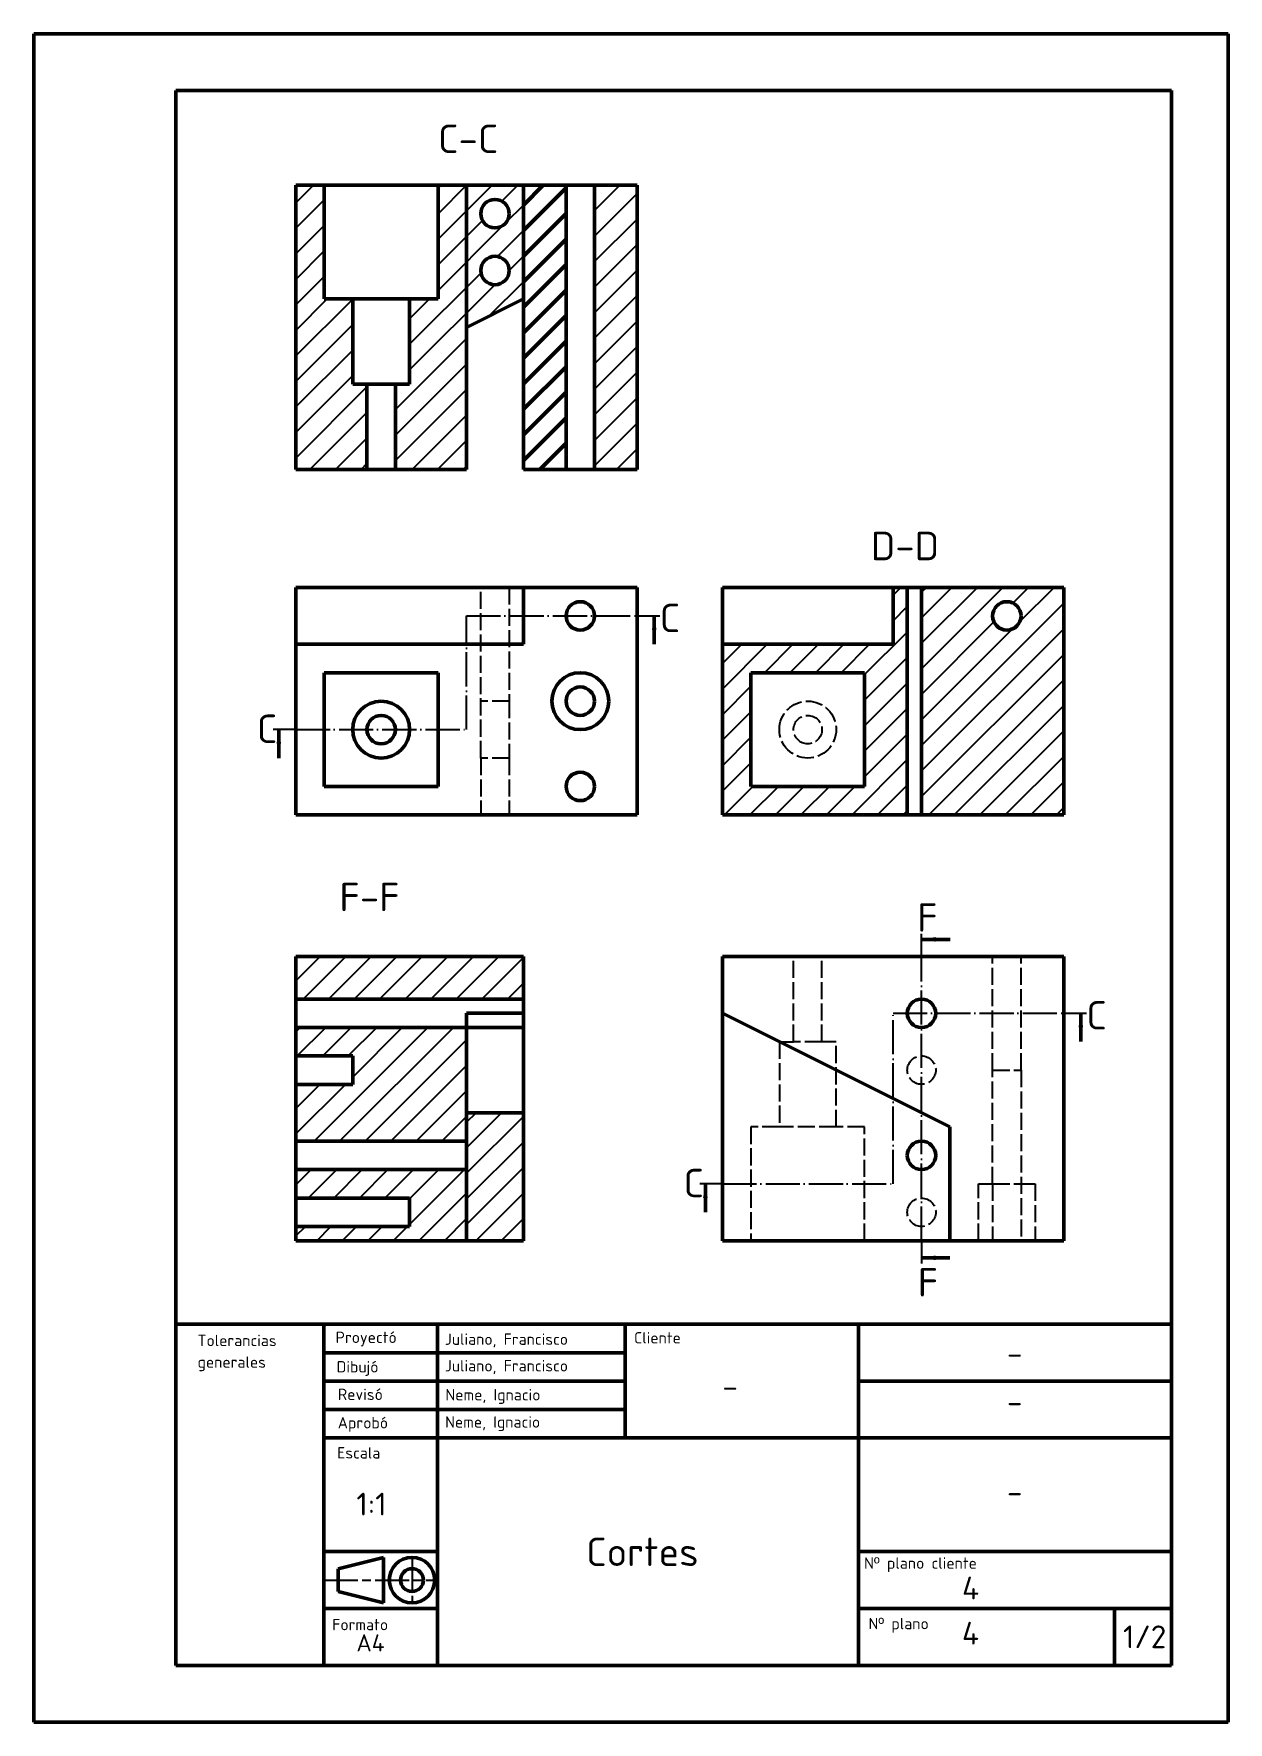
# Model space of a CAD drawing. Header units: millimetres. Extents: x 2667 to 2877, y 1860 to 2157.
import ezdxf

# ---------------------------------------------------------------- set-up
doc = ezdxf.new("R2010")
doc.units = ezdxf.units.MM
doc.header["$LTSCALE"] = 0.25
for name, pattern in [('ACAD_ISO02W100', [15, 12, -3]), ('ACAD_ISO04W100', [30, 24, -3, 0, -3]), ('ACAD_ISO08W100', [36, 24, -3, 6, -3]), ('CENTRO', [50.8, 31.75, -6.35, 6.35, -6.35])]:
    doc.linetypes.add(name, pattern=pattern)
doc.layers.get('0').update_dxf_attribs({"lineweight": 50})
doc.layers.add('Capa1', color=7, linetype='Continuous')
doc.layers.add('capaCotas', color=7, linetype='Continuous', lineweight=25)
doc.styles.get("Standard").update_dxf_attribs({"font": 'isocpeur.ttf', "height": 2})
doc.dimstyles.new('ISO-25', dxfattribs={"dimtxt": 2, "dimasz": 2.5, "dimexe": 2, "dimexo": 0.625, "dimtad": 1, "dimlfac": 0.666667, "dimtxsty": 'Standard', "dimcen": 2.5, "dimclrt": 256, "dimadec": 0, "dimazin": 0, "dimtfac": 1, "dimtmove": 0, "dimatfit": 3, "dimfxl": 1, "dimtfillclr": 256, "dimlwd": -1, "dimlwe": -1, "dimarcsym": 0})
pattern_1 = [(45, (-75, 3e-05), (-2.245064, 2.245064), [])]

msp = doc.modelspace()

# ---------------------------------------------------------------- hatches: boundary and pattern name
h = msp.add_hatch()
h.set_pattern_fill('ANSI31', color=256)
h.set_pattern_definition(pattern_1)
h.paths.add_polyline_path([(2760.32, 2130.85), (2752.82, 2130.85), (2752.82, 2110.85), (2752.82, 2080.85), (2760.32, 2080.85)])
at = {"layer": 'capaCotas'}
h = msp.add_hatch(dxfattribs=at)
h.set_pattern_fill('ANSI31', color=256)
h.set_pattern_definition(pattern_1)
h.paths.add_polyline_path([(2722.82, 2110.85), (2717.82, 2110.85), (2717.82, 2130.85), (2712.82, 2130.85), (2712.82, 2080.85), (2725.32, 2080.85), (2725.32, 2095.85), (2722.82, 2095.85)])
h.paths.add_polyline_path([(2742.82, 2115.85), (2742.82, 2130.85), (2737.82, 2130.85), (2737.82, 2110.85), (2732.82, 2110.85), (2732.82, 2095.85), (2730.32, 2095.85), (2730.32, 2080.85), (2742.82, 2080.85)])
h.paths.add_polyline_path([(2752.82, 2130.85), (2742.82, 2130.85), (2742.82, 2115.85), (2742.82, 2105.85), (2752.82, 2110.85)])
edge = h.paths.add_edge_path(flags=16)
edge.add_ellipse((2747.82, 2115.85), major_axis=(2.5, 0), ratio=1, start_angle=0, end_angle=360)
edge = h.paths.add_edge_path(flags=16)
edge.add_ellipse((2747.82, 2125.85), major_axis=(2.5, 0), ratio=1, start_angle=0, end_angle=360)
h = msp.add_hatch(dxfattribs=at)
h.set_pattern_fill('ANSI31', color=256)
h.set_pattern_definition(pattern_1)
h.paths.add_polyline_path([(2772.82, 2130.85), (2765.32, 2130.85), (2765.32, 2080.85), (2772.82, 2080.85)])
h = msp.add_hatch(dxfattribs=at)
h.set_pattern_fill('ANSI31', color=256)
h.set_pattern_definition([(45, (-2e-12, 4.2474), (-2.245064, 2.245064), [])])
h.paths.add_polyline_path([(2822.82, 2020.1), (2847.82, 2020.1), (2847.82, 2060.1), (2822.82, 2060.1)])
edge = h.paths.add_edge_path(flags=16)
edge.add_ellipse((2837.82, 2055.1), major_axis=(2.5, 0), ratio=1, start_angle=0, end_angle=360)
h.paths.add_polyline_path([(2820.32, 2060.1), (2817.82, 2060.1), (2817.82, 2050.1), (2787.82, 2050.1), (2787.82, 2020.1), (2820.32, 2020.1)])
h.paths.add_polyline_path([(2812.82, 2025.1), (2792.82, 2025.1), (2792.82, 2045.1), (2812.82, 2045.1)], flags=16)
edge = h.paths.add_edge_path(flags=0)
edge.add_ellipse((2802.82, 2035.1), major_axis=(-5, 0), ratio=1, start_angle=0, end_angle=360)
edge = h.paths.add_edge_path(flags=0)
edge.add_ellipse((2802.82, 2035.1), major_axis=(0, -2.5), ratio=1, start_angle=0, end_angle=360)
h = msp.add_hatch(dxfattribs=at)
h.set_pattern_fill('ANSI31', color=256)
h.set_pattern_definition([(45, (-10, 0), (-2.245064, 2.245064), [])])
h.paths.add_polyline_path([(2722.82, 1972.7), (2712.82, 1972.7), (2712.82, 1962.7), (2742.82, 1962.7), (2742.82, 1982.7), (2712.82, 1982.7), (2712.82, 1977.7), (2722.82, 1977.7)])
h.paths.add_polyline_path([(2712.82, 1957.7), (2712.82, 1952.7), (2732.82, 1952.7), (2732.82, 1947.7), (2712.82, 1947.7), (2712.82, 1945.2), (2742.82, 1945.2), (2742.82, 1957.7)])
h.paths.add_polyline_path([(2752.82, 1987.7), (2752.82, 1995.2), (2712.82, 1995.2), (2712.82, 1987.7)])
at = {"layer": 'capaCotas', "linetype": 'ACAD_ISO04W100'}
h = msp.add_hatch(dxfattribs=at)
h.set_pattern_fill('ANSI31', color=256)
h.paths.add_polyline_path([(2752.82, 1967.7), (2742.82, 1967.7), (2742.82, 1945.2), (2752.82, 1945.2)])

# ---------------------------------------------------------------- linework, layer by layer
for p, q in [((2876.74, 2157.5), (2666.74, 2157.5)), ((2666.74, 2157.5), (2666.74, 1860.5)), ((2876.74, 2157.5), (2876.74, 1860.5)), ((2866.74, 2147.5), (2691.74, 2147.5)), ((2691.74, 2147.5), (2691.74, 1870.5)), ((2866.74, 2147.5), (2866.74, 1870.5)), ((2712.82, 2130.85), (2742.82, 2130.85)), ((2712.82, 2130.85), (2712.82, 2080.85)), ((2717.82, 2130.85), (2717.82, 2110.85)), ((2737.82, 2110.85), (2737.82, 2130.85)), ((2742.82, 2115.85), (2742.82, 2130.85)), ((2742.82, 2130.85), (2772.82, 2130.85)), ((2752.82, 2130.85), (2752.82, 2110.85)), ((2765.32, 2130.85), (2760.32, 2130.85)), ((2760.32, 2130.85), (2760.32, 2080.85)), ((2772.82, 2130.85), (2765.32, 2130.85)), ((2765.32, 2130.85), (2765.32, 2080.85)), ((2772.82, 2080.85), (2772.82, 2130.85)), ((2742.82, 2115.85), (2742.82, 2080.85)), ((2717.82, 2110.85), (2722.82, 2110.85)), ((2722.82, 2110.85), (2722.82, 2095.85)), ((2722.82, 2110.85), (2732.82, 2110.85)), ((2732.82, 2095.85), (2732.82, 2110.85)), ((2732.82, 2110.85), (2737.82, 2110.85)), ((2742.82, 2105.85), (2752.82, 2110.85)), ((2752.82, 2110.85), (2752.82, 2080.85)), ((2722.82, 2095.85), (2725.32, 2095.85)), ((2725.32, 2095.85), (2725.32, 2080.85)), ((2725.32, 2095.85), (2730.32, 2095.85)), ((2730.32, 2095.85), (2730.32, 2080.85)), ((2730.32, 2095.85), (2732.82, 2095.85)), ((2712.82, 2080.85), (2742.82, 2080.85)), ((2752.82, 2080.85), (2772.82, 2080.85)), ((2712.82, 2060.1), (2772.82, 2060.1)), ((2712.82, 2020.1), (2712.82, 2060.1)), ((2752.82, 2060.1), (2750.32, 2060.1)), ((2752.82, 2050.1), (2752.82, 2060.1)), ((2772.82, 2020.1), (2772.82, 2060.1)), ((2787.82, 2060.1), (2847.82, 2060.1)), ((2787.82, 2020.1), (2787.82, 2060.1)), ((2817.82, 2060.1), (2817.82, 2050.1)), ((2817.82, 2060.1), (2820.32, 2060.1)), ((2820.32, 2060.1), (2820.32, 2020.1)), ((2822.82, 2020.1), (2822.82, 2060.1)), ((2847.82, 2060.1), (2847.82, 2020.1)), ((2712.82, 2050.1), (2752.82, 2050.1)), ((2817.82, 2050.1), (2787.82, 2050.1)), ((2717.82, 2025.1), (2717.82, 2045.1)), ((2717.82, 2045.1), (2737.82, 2045.1)), ((2737.82, 2045.1), (2737.82, 2025.1)), ((2737.82, 2045.1), (2737.82, 2035.1)), ((2792.82, 2025.1), (2792.82, 2045.1)), ((2792.82, 2045.1), (2812.82, 2045.1)), ((2812.82, 2025.1), (2812.82, 2045.1)), ((2712.82, 2020.1), (2712.82, 2035.1)), ((2737.82, 2025.1), (2717.82, 2025.1)), ((2812.82, 2025.1), (2792.82, 2025.1)), ((2772.82, 2020.1), (2712.82, 2020.1)), ((2772.82, 2020.1), (2762.82, 2020.1)), ((2847.82, 2020.1), (2787.82, 2020.1)), ((2820.32, 2020.1), (2822.82, 2020.1)), ((2752.82, 1995.2), (2712.82, 1995.2)), ((2712.82, 1945.2), (2712.82, 1995.2)), ((2752.82, 1945.2), (2752.82, 1995.2)), ((2787.82, 1995.2), (2847.82, 1995.2)), ((2787.82, 1955.2), (2787.82, 1995.2)), ((2787.82, 1995.2), (2787.82, 1985.2)), ((2827.82, 1995.2), (2825.32, 1995.2)), ((2847.82, 1955.2), (2847.82, 1995.2)), ((2752.82, 1987.7), (2712.82, 1987.7)), ((2742.82, 1945.2), (2742.82, 1985.2)), ((2742.82, 1985.2), (2752.82, 1985.2)), ((2787.82, 1985.2), (2827.82, 1965.2)), ((2752.82, 1982.7), (2712.82, 1982.7)), ((2712.82, 1977.7), (2722.82, 1977.7)), ((2722.82, 1977.7), (2722.82, 1972.7)), ((2722.82, 1972.7), (2712.82, 1972.7)), ((2712.82, 1972.7), (2712.82, 1962.7)), ((2752.82, 1967.7), (2742.82, 1967.7)), ((2752.82, 1945.2), (2752.82, 1965.2)), ((2827.82, 1945.2), (2827.82, 1965.2)), ((2712.82, 1962.7), (2742.82, 1962.7)), ((2712.82, 1962.7), (2712.82, 1957.7)), ((2742.82, 1957.7), (2742.82, 1962.7)), ((2712.82, 1957.7), (2742.82, 1957.7)), ((2712.82, 1957.7), (2712.82, 1952.7)), ((2752.82, 1957.6), (2752.82, 1952.6)), ((2787.82, 1955.2), (2787.82, 1945.2)), ((2847.82, 1945.2), (2847.82, 1955.2)), ((2712.82, 1952.7), (2732.82, 1952.7)), ((2732.82, 1952.7), (2732.82, 1947.7)), ((2732.82, 1947.7), (2712.82, 1947.7)), ((2712.82, 1945.2), (2752.82, 1945.2)), ((2752.82, 1945.2), (2742.82, 1945.2)), ((2787.82, 1945.2), (2827.82, 1945.2)), ((2787.82, 1945.2), (2792.82, 1945.2)), ((2827.82, 1945.2), (2822.82, 1945.2)), ((2827.82, 1945.2), (2847.82, 1945.2)), ((2827.82, 1945.2), (2832.82, 1945.2)), ((2691.74, 1930.5), (2866.74, 1930.5)), ((2717.74, 1920.5), (2717.74, 1930.5)), ((2737.74, 1920.5), (2737.74, 1930.5)), ((2770.74, 1915.5), (2770.74, 1930.5)), ((2801.74, 1930.5), (2811.74, 1930.5)), ((2811.74, 1930.5), (2811.74, 1870.5)), ((2717.74, 1925.5), (2760.74, 1925.5)), ((2760.74, 1925.5), (2770.74, 1925.5)), ((2717.74, 1920.5), (2760.74, 1920.5)), ((2717.74, 1920.5), (2717.74, 1870.5)), ((2737.74, 1920.5), (2737.74, 1870.5)), ((2760.74, 1920.5), (2770.74, 1920.5)), ((2866.74, 1920.5), (2811.74, 1920.5)), ((2717.74, 1915.5), (2760.74, 1915.5)), ((2760.74, 1915.5), (2770.74, 1915.5)), ((2770.74, 1915.5), (2770.74, 1910.5)), ((2717.74, 1910.5), (2760.74, 1910.5)), ((2760.74, 1910.5), (2801.74, 1910.5)), ((2801.74, 1910.5), (2866.74, 1910.5)), ((2717.74, 1890.5), (2737.74, 1890.5)), ((2720.24, 1887.5), (2728.24, 1889.5)), ((2728.24, 1889.5), (2728.24, 1881.5)), ((2866.74, 1890.5), (2811.74, 1890.5)), ((2720.24, 1883.5), (2720.24, 1887.5)), ((2717.74, 1883.37), (2717.74, 1885.87)), ((2717.74, 1883.37), (2717.74, 1880.5)), ((2720.24, 1883.5), (2728.24, 1881.5)), ((2717.74, 1880.5), (2737.74, 1880.5)), ((2717.74, 1880.5), (2717.74, 1880.5)), ((2717.74, 1880.5), (2720.24, 1880.5)), ((2866.74, 1880.5), (2811.74, 1880.5)), ((2866.74, 1880.5), (2856.74, 1880.5)), ((2856.74, 1880.5), (2856.74, 1870.5)), ((2691.74, 1870.5), (2866.74, 1870.5)), ((2666.74, 1860.5), (2876.74, 1860.5))]:
    msp.add_line(p, q)
for radius in [4, 2]:
    msp.add_circle((2733.24, 1885.5), radius)
for centre, major_axis in [((2747.82, 2125.85), (2.5, 0)), ((2747.82, 2115.85), (2.5, 0)), ((2762.82, 2055.1), (-2.5, 0)), ((2837.82, 2055.1), (2.5, 0)), ((2762.82, 2040.1), (5, 0)), ((2762.82, 2040.1), (2.5, 0)), ((2727.82, 2035.1), (0, 5)), ((2727.82, 2035.1), (-2.5, 0)), ((2762.82, 2025.1), (2.5, 0)), ((2822.82, 1985.2), (0, -2.5)), ((2822.82, 1960.2), (-2.5, 0))]:
    msp.add_ellipse(centre, major_axis=major_axis, ratio=1)
at = {"layer": 'capaCotas', "linetype": 'ACAD_ISO02W100'}
for p, q in [((2745.32, 2030.1), (2745.32, 2060.1)), ((2750.32, 2060.1), (2750.32, 2040.1)), ((2750.32, 2040.1), (2745.32, 2040.1)), ((2750.32, 2040.1), (2750.32, 2030.1)), ((2750.32, 2030.1), (2745.32, 2030.1)), ((2745.32, 2030.1), (2745.32, 2020.1)), ((2750.32, 2030.1), (2750.32, 2020.1)), ((2800.32, 1980.2), (2800.32, 1995.2)), ((2805.32, 1980.2), (2805.32, 1995.2)), ((2835.32, 1975.2), (2835.32, 1995.2)), ((2840.32, 1975.2), (2840.32, 1995.2)), ((2797.82, 1980.2), (2797.82, 1965.2)), ((2797.82, 1980.2), (2800.32, 1980.2)), ((2805.32, 1980.2), (2800.32, 1980.2)), ((2807.82, 1980.2), (2805.32, 1980.2)), ((2807.82, 1965.2), (2807.82, 1980.2)), ((2835.32, 1955.2), (2835.32, 1975.2)), ((2835.32, 1975.2), (2840.32, 1975.2)), ((2840.32, 1975.2), (2840.32, 1945.2)), ((2797.82, 1965.2), (2792.82, 1965.2)), ((2792.82, 1965.2), (2792.82, 1945.2)), ((2807.82, 1965.2), (2797.82, 1965.2)), ((2812.82, 1965.2), (2807.82, 1965.2)), ((2812.82, 1945.2), (2812.82, 1965.2)), ((2832.82, 1945.2), (2832.82, 1955.2)), ((2832.82, 1955.2), (2835.32, 1955.2)), ((2835.32, 1955.2), (2840.32, 1955.2)), ((2835.32, 1955.2), (2835.32, 1945.2)), ((2840.32, 1955.2), (2842.82, 1955.2)), ((2842.82, 1955.2), (2842.82, 1945.2))]:
    msp.add_line(p, q, dxfattribs=at)
at = {"layer": 'capaCotas', "linetype": 'ACAD_ISO04W100'}
for p, q in [((2742.82, 2035.1), (2742.82, 2055.1)), ((2742.82, 2055.1), (2772.82, 2055.1)), ((2772.82, 2055.1), (2776.82, 2055.1)), ((2772.82, 2055.1), (2775.82, 2055.1)), ((2712.82, 2035.1), (2708.82, 2035.1)), ((2712.82, 2035.1), (2709.82, 2035.1)), ((2712.82, 2035.1), (2742.82, 2035.1)), ((2822.82, 1998.2), (2822.82, 1999.2)), ((2822.82, 1995.2), (2822.82, 1998.2)), ((2822.82, 1945.2), (2822.82, 1995.2)), ((2817.82, 1955.2), (2817.82, 1985.2)), ((2817.82, 1985.2), (2847.82, 1985.2)), ((2847.82, 1985.2), (2850.82, 1985.2)), ((2850.82, 1985.2), (2851.82, 1985.2)), ((2784.82, 1955.2), (2783.82, 1955.2)), ((2787.82, 1955.2), (2784.82, 1955.2)), ((2787.82, 1955.2), (2817.82, 1955.2)), ((2822.82, 1945.2), (2822.82, 1942.2)), ((2822.82, 1942.2), (2822.82, 1941.2))]:
    msp.add_line(p, q, dxfattribs=at)
at = {"layer": 'capaCotas', "color": 0, "linetype": 'ACAD_ISO08W100', "lineweight": 25}
for p, q in [((2733.24, 1889.5), (2733.24, 1881.5)), ((2717.74, 1885.5), (2737.74, 1885.5))]:
    msp.add_line(p, q, dxfattribs=at)
at = {"layer": 'capaCotas', "linetype": 'ACAD_ISO02W100'}
for centre, major_axis in [((2802.82, 2035.1), (-5, 0)), ((2802.82, 2035.1), (0, -2.5)), ((2822.82, 1975.2), (-2.5, 0)), ((2822.82, 1950.2), (-2.5, 0))]:
    msp.add_ellipse(centre, major_axis=major_axis, ratio=1, dxfattribs=at)

# ---------------------------------------------------------------- texts
for s, height, p in [('Tolerancias', 2, (2695.53, 1926.65)), ('Proyectó', 2, (2719.8, 1927.2)), ('Juliano, Francisco', 2, (2739.02, 1926.88)), ('Cliente', 2, (2772.28, 1927.12)), ('generales', 2, (2695.53, 1922.85)), ('-', 4, (2837.84, 1923.4)), ('Dibujó', 2, (2719.97, 1922.02)), ('Juliano, Francisco', 2, (2739.02, 1922.2)), ('Revisó', 2, (2720.19, 1917.17)), ('Neme, Ignacio', 2, (2739.11, 1917.1)), ('-', 4, (2787.81, 1917.58)), ('-', 4, (2837.84, 1914.86)), ('Aprobó', 2, (2720.18, 1912.18)), ('Neme, Ignacio', 2, (2739.06, 1912.31)), ('Escala ', 2, (2720.08, 1906.88)), ('1:1', 4, (2723.46, 1896.87)), ('-', 4, (2837.84, 1899.02)), ('Cortes', 5, (2763.86, 1887.97)), ('Nº plano cliente', 2, (2812.72, 1887.49)), ('4', 4, (2829.94, 1882.1)), ('Formato', 2, (2719.21, 1876.67)), ('Nº plano ', 2, (2813.5, 1876.85)), ('4', 4, (2829.93, 1874.16)), ('A4', 3, (2723.46, 1872.95))]:
    msp.add_text(s, height=height).set_placement(p)
at = {"layer": 'Capa1', "lineweight": 35}
for s, height, p in [('C-C', 5, (2737.82, 2136.52)), ('D-D', 5, (2813.9, 2064.9)), ('C', 5, (2776.8, 2052.24)), ('C', 5, (2705.96, 2032.74)), ('F-F', 5, (2720.48, 2003.15)), ('F', 5, (2822.06, 1999.54)), ('C', 5, (2851.81, 1982.35)), ('C', 5, (2780.97, 1952.84)), ('F', 5, (2822.16, 1935.37)), ('1/2', 4, (2858.24, 1873.52))]:
    msp.add_text(s, height=height, dxfattribs=at).set_placement(p)

# ---------------------------------------------------------------- leaders
at = {"linetype": 'CENTRO', "lineweight": 25}
for points in [[(2775.82, 2055.1), (2775.82, 2050.1)], [(2709.82, 2035.1), (2709.82, 2030.1)], [(2822.83, 1998.2), (2827.83, 1998.2)], [(2850.83, 1985.21), (2850.83, 1980.21)], [(2784.82, 1955.2), (2784.82, 1950.2)], [(2822.82, 1942.18), (2827.82, 1942.18)]]:
    msp.add_leader(points, dimstyle='ISO-25', override={"dimgap": 0.625, "dimtad": 0, "dimlfac": 1}, dxfattribs=at)

doc.saveas('drawing.dxf')
